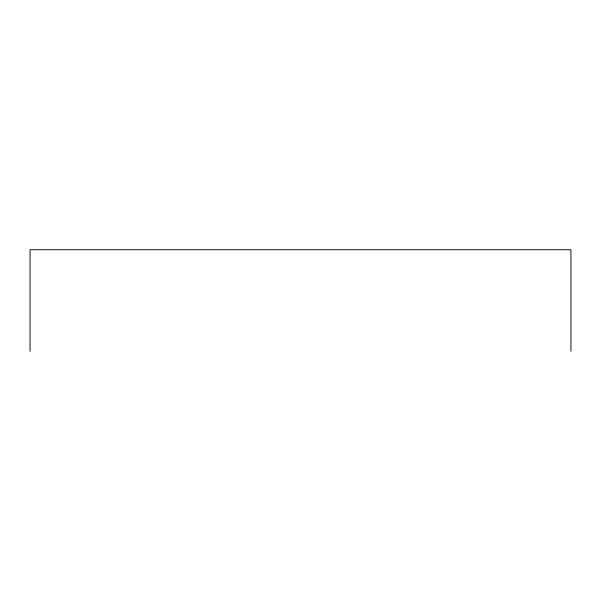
<?xml version="1.0" encoding="UTF-8"?>
<svg xmlns="http://www.w3.org/2000/svg" width="601" height="601" viewBox="0 0 601 601"><rect width="100%" height="100%" fill="white"/><g stroke="black" fill="none" stroke-linecap="round" stroke-linejoin="round"><path stroke-width="0.9" d="M570.95 351.254L570.95 249.746L30.05 249.746L30.05 351.254"/></g></svg>
